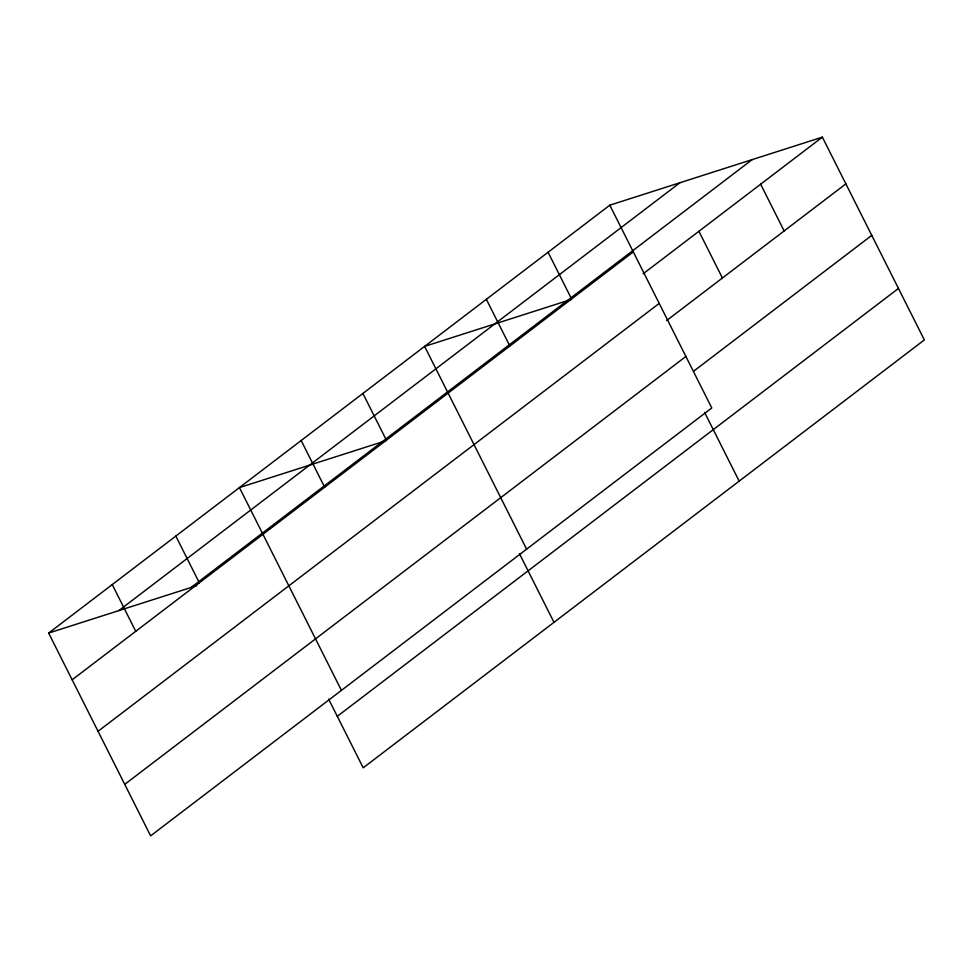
<?xml version="1.0" encoding="UTF-8"?>
<svg xmlns="http://www.w3.org/2000/svg" width="973" height="973" viewBox="0 0 973 973"><rect width="100%" height="100%" fill="white"/><g stroke="black" fill="none" stroke-linecap="round" stroke-linejoin="round"><path stroke-width="1.46" d="M609.803 205.181L711.786 407.955L150.633 835.856L48.65 633.07L609.803 205.181L822.367 137.144L924.35 339.93L363.197 767.819L328.631 699.088M118.791 610.63L679.945 182.729M191.061 587.497L752.214 159.596M72.148 679.799L633.301 251.91M643.117 273.827L822.367 137.144M98.054 731.295L659.207 303.406M666.627 320.555L845.865 183.873M124.739 784.36L685.892 356.459M693.713 371.151L871.772 235.369M337.303 716.323L898.456 288.434M571.333 299.429L424.617 346.388L526.612 549.161M386.147 440.635L239.443 487.595L341.426 690.368M48.65 633.07L196.789 585.661M760.631 184.213L784.141 230.942M698.906 231.282L722.416 278.01M704.598 412.394L739.164 481.136M548.079 252.25L571.577 298.979M486.354 299.319L509.852 346.047M519.412 553.601L553.99 622.343M362.893 393.457L386.403 440.185M301.168 440.526L324.666 487.254M175.845 536.087L199.343 582.815M112.248 584.578L135.746 631.307"/></g></svg>
